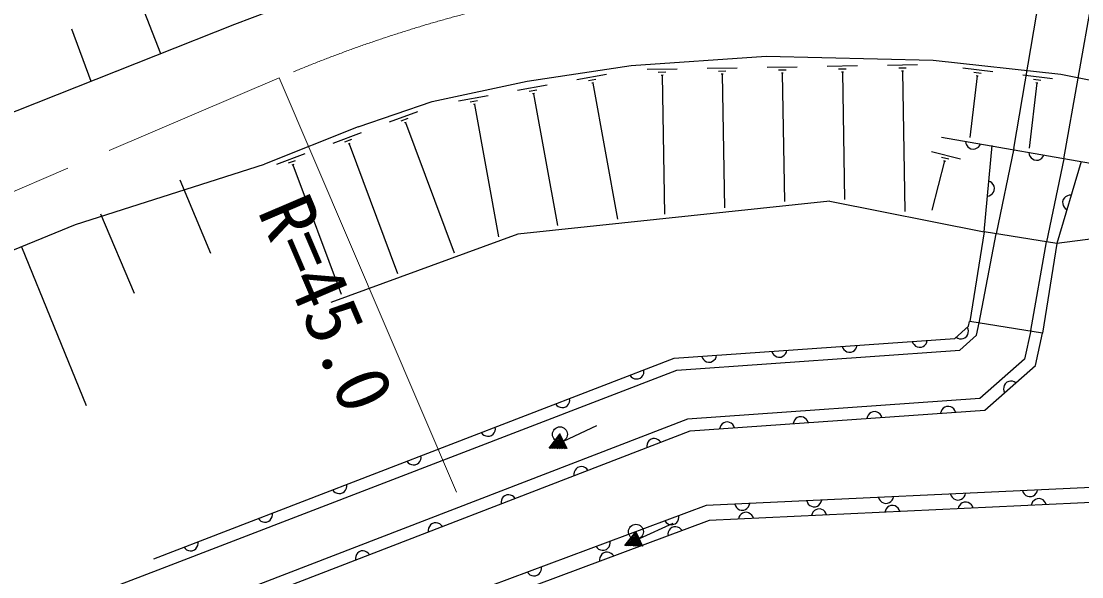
# Model space of a CAD drawing. Units: millimetres, scale not verified. Extents: x 40000 to 680004, y 20000 to 380002.
# Drawn here: x 134475 to 169758, y 279382 to 297866 of the extents above; entities that cross this region are included whole.
import ezdxf
from ezdxf.enums import TextEntityAlignment as Align

# ---------------------------------------------------------------- set-up
doc = ezdxf.new("R2010")
doc.units = ezdxf.units.MM
doc.header["$LTSCALE"] = 1000.01
doc.header["$PDMODE"] = 32
doc.header["$PDSIZE"] = 500
doc.linetypes.add('CHAIN', pattern=[18.5, 12, -1.5, 3.5, -1.5])
doc.linetypes.add('DASHED', pattern=[7.5, 6, -1.5])
for name, color, linetype, lineweight in [('M-BGD', 7, 'Continuous', 25), ('M-BMK', 2, 'CHAIN', 13), ('M-STR-HTXT', 7, 'Continuous', 13)]:
    doc.layers.add(name, color=color, linetype=linetype, lineweight=lineweight)
doc.styles.add('ＭＳ ゴシック', font='')
doc.styles.get('ＭＳ ゴシック').set_extended_font_data('MS Gothic')

msp = doc.modelspace()

# ---------------------------------------------------------------- linework, layer by layer
at = {"layer": 'M-BGD', "linetype": 'DASHED'}
for p, q in [((167499, 293634), (169589, 305911)), ((169163, 293287), (171342, 305578)), ((166508, 290861), (166030, 287877)), ((166348, 287830), (166907, 290797)), ((168058, 287572), (168588, 290527)), ((168928, 290473), (168449, 287489))]:
    msp.add_line(p, q, dxfattribs=at)
at = {"layer": 'M-BGD'}
for p, q in [((139119, 296783), (137754, 300297)), ((143333, 298421), (141569, 297753)), ((141569, 297753), (113892, 286789)), ((136799, 295864), (136155, 297597)), ((151303, 295877), (154767, 296398)), ((154767, 296398), (159260, 296709)), ((159260, 296709), (164814, 296571)), ((164292, 296412), (163292, 296395)), ((164814, 296571), (169063, 296106)), ((153943, 296096), (152959, 295918)), ((156293, 296274), (155294, 296257)), ((155920, 296168), (155670, 296163)), ((155828, 296066), (155766, 296065)), ((155797, 296066), (155877, 291446)), ((158293, 296309), (157293, 296292)), ((157920, 296202), (157670, 296198)), ((157828, 296101), (157765, 296100)), ((157797, 296100), (157873, 291658)), ((160293, 296343), (159293, 296326)), ((159920, 296237), (159670, 296233)), ((159828, 296135), (159765, 296134)), ((159796, 296135), (159870, 291870)), ((162293, 296378), (161293, 296361)), ((161919, 296271), (161669, 296267)), ((161827, 296170), (161765, 296169)), ((161796, 296169), (161869, 291931)), ((163919, 296306), (163669, 296302)), ((163827, 296204), (163765, 296203)), ((163796, 296204), (163877, 291532)), ((166799, 296186), (165805, 296303)), ((166279, 296046), (166036, 293992)), ((166414, 296131), (166166, 296160)), ((166310, 296042), (166247, 296050)), ((168785, 295951), (167792, 296069)), ((169063, 296106), (172107, 295484)), ((148147, 295198), (151303, 295877)), ((151975, 295740), (150991, 295561)), ((153592, 295931), (153346, 295886)), ((153518, 295816), (153456, 295805)), ((153487, 295810), (154308, 291279)), ((168265, 295811), (168009, 293646)), ((168401, 295896), (168152, 295925)), ((168296, 295808), (168234, 295815)), ((150007, 295383), (149023, 295204)), ((151624, 295574), (151378, 295530)), ((151550, 295459), (151488, 295448)), ((151519, 295454), (152314, 291067)), ((145682, 294353), (148147, 295198)), ((149656, 295218), (149410, 295173)), ((149582, 295102), (149520, 295091)), ((149551, 295097), (150349, 290697)), ((147655, 294854), (146718, 294503)), ((147339, 294629), (147105, 294541)), ((145682, 294353), (142568, 293108)), ((147286, 294502), (147227, 294480)), ((147257, 294491), (148877, 290162)), ((145782, 294153), (144845, 293802)), ((145466, 293928), (145231, 293840)), ((165087, 294006), (171407, 292900)), ((145413, 293801), (145354, 293779)), ((145384, 293790), (146998, 289476)), ((165894, 293865), (165904, 293802)), ((165904, 293802), (165925, 293748)), ((165925, 293748), (165965, 293690)), ((165965, 293690), (166009, 293652)), ((166009, 293652), (166065, 293622)), ((166065, 293622), (166144, 293608)), ((166144, 293608), (166206, 293617)), ((166206, 293617), (166261, 293638)), ((166261, 293638), (166319, 293679)), ((166319, 293679), (166357, 293723)), ((166357, 293723), (166387, 293778)), ((166508, 290861), (166774, 293730)), ((167499, 293634), (166907, 290797)), ((143909, 293452), (142972, 293101)), ((143592, 293226), (143358, 293139)), ((164754, 293537), (165723, 293289)), ((165189, 293219), (164768, 291576)), ((165092, 293347), (165335, 293285)), ((165158, 293227), (165219, 293211)), ((168001, 293496), (168010, 293433)), ((168010, 293433), (168031, 293379)), ((168031, 293379), (168072, 293321)), ((168072, 293321), (168116, 293283)), ((168116, 293283), (168172, 293253)), ((168172, 293253), (168251, 293239)), ((168251, 293239), (168313, 293248)), ((168313, 293248), (168368, 293269)), ((168368, 293269), (168425, 293310)), ((168425, 293310), (168464, 293354)), ((168464, 293354), (168494, 293410)), ((169163, 293287), (168588, 290527)), ((143540, 293100), (143481, 293078)), ((143510, 293089), (145119, 288790)), ((169739, 293201), (168928, 290473)), ((139752, 292585), (140775, 290144)), ((166722, 292519), (166664, 292544)), ((166769, 292485), (166722, 292519)), ((166814, 292430), (166769, 292485)), ((166787, 292131), (166821, 292178)), ((166839, 292378), (166814, 292430)), ((166821, 292178), (166846, 292236)), ((166854, 292316), (166839, 292378)), ((166846, 292236), (166854, 292316)), ((161374, 291879), (150997, 290777)), ((161374, 291879), (166508, 290861)), ((166618, 292047), (166680, 292061)), ((166680, 292061), (166732, 292086)), ((166732, 292086), (166787, 292131)), ((169143, 291935), (169120, 291858)), ((169120, 291858), (169123, 291795)), ((169123, 291795), (169137, 291739)), ((169179, 291987), (169143, 291935)), ((169222, 292026), (169179, 291987)), ((169285, 292060), (169222, 292026)), ((169341, 292075), (169285, 292060)), ((169404, 292077), (169341, 292075)), ((137115, 291460), (138229, 288814)), ((169137, 291739), (169171, 291677)), ((169171, 291677), (169210, 291634)), ((169210, 291634), (169262, 291597)), ((150997, 290777), (144771, 288504)), ((168928, 290473), (166508, 290861)), ((171272, 290767), (168928, 290473)), ((134480, 290364), (136640, 285077)), ((165536, 287313), (165992, 287716)), ((165977, 287622), (165952, 287680)), ((165987, 287564), (165977, 287622)), ((165983, 287494), (165987, 287564)), ((165992, 287716), (166027, 287878)), ((168449, 287489), (166030, 287877)), ((166257, 287416), (166348, 287830)), ((168058, 287572), (167857, 286627)), ((156193, 286652), (165536, 287313)), ((164119, 287213), (164143, 287155)), ((164602, 287187), (164618, 287248)), ((165577, 287349), (165632, 287317)), ((165632, 287317), (165687, 287300)), ((165687, 287300), (165758, 287295)), ((165699, 286924), (166257, 287416)), ((165758, 287295), (165815, 287306)), ((165815, 287306), (165873, 287331)), ((165873, 287331), (165933, 287383)), ((165933, 287383), (165965, 287438)), ((165965, 287438), (165983, 287494)), ((168221, 286414), (168449, 287489)), ((156281, 286258), (165699, 286924)), ((159448, 286883), (159472, 286824)), ((159904, 286805), (159931, 286857)), ((159931, 286857), (159946, 286918)), ((161783, 287048), (161807, 286989)), ((161807, 286989), (161841, 286942)), ((161841, 286942), (161894, 286895)), ((161894, 286895), (161946, 286869)), ((161946, 286869), (162008, 286853)), ((162008, 286853), (162087, 286859)), ((162087, 286859), (162146, 286883)), ((162146, 286883), (162194, 286916)), ((162194, 286916), (162240, 286970)), ((162240, 286970), (162266, 287022)), ((162266, 287022), (162282, 287083)), ((164143, 287155), (164177, 287107)), ((164177, 287107), (164230, 287060)), ((164230, 287060), (164282, 287034)), ((164282, 287034), (164343, 287018)), ((164343, 287018), (164423, 287024)), ((164423, 287024), (164482, 287048)), ((164482, 287048), (164529, 287082)), ((164529, 287082), (164576, 287135)), ((164576, 287135), (164602, 287187)), ((138889, 279982), (156193, 286652)), ((157112, 286717), (157136, 286659)), ((157136, 286659), (157170, 286611)), ((157170, 286611), (157223, 286565)), ((157223, 286565), (157275, 286538)), ((157275, 286538), (157336, 286523)), ((157336, 286523), (157416, 286528)), ((157416, 286528), (157474, 286552)), ((157474, 286552), (157522, 286586)), ((157522, 286586), (157569, 286639)), ((157569, 286639), (157595, 286691)), ((157595, 286691), (157611, 286753)), ((159472, 286824), (159505, 286776)), ((159505, 286776), (159559, 286730)), ((159559, 286730), (159611, 286704)), ((159611, 286704), (159672, 286688)), ((159672, 286688), (159752, 286694)), ((159752, 286694), (159810, 286718)), ((159810, 286718), (159858, 286751)), ((159858, 286751), (159904, 286805)), ((167857, 286627), (166372, 285317)), ((139033, 279609), (156281, 286258)), ((155184, 286145), (155194, 286203)), ((155194, 286203), (155191, 286266)), ((166536, 284928), (168221, 286414)), ((154724, 286086), (154764, 286037)), ((154764, 286037), (154810, 286001)), ((154810, 286001), (154875, 285973)), ((154875, 285973), (154932, 285963)), ((154932, 285963), (154996, 285966)), ((154996, 285966), (155070, 285994)), ((155070, 285994), (155119, 286035)), ((155119, 286035), (155155, 286081)), ((155155, 286081), (155184, 286145)), ((167209, 285802), (167178, 285747)), ((167269, 285855), (167209, 285802)), ((167328, 285880), (167269, 285855)), ((167385, 285890), (167328, 285880)), ((167455, 285886), (167385, 285890)), ((167511, 285868), (167455, 285886)), ((167566, 285837), (167511, 285868)), ((167160, 285692), (167155, 285621)), ((167155, 285621), (167166, 285564)), ((167178, 285747), (167160, 285692)), ((167166, 285564), (167191, 285506)), ((152252, 285133), (152292, 285084)), ((152647, 285082), (152683, 285128)), ((152683, 285128), (152712, 285192)), ((152712, 285192), (152722, 285250)), ((152722, 285250), (152719, 285313)), ((166372, 285317), (156644, 284629)), ((152292, 285084), (152338, 285048)), ((152338, 285048), (152403, 285020)), ((152403, 285020), (152460, 285010)), ((152460, 285010), (152524, 285013)), ((152524, 285013), (152598, 285041)), ((152598, 285041), (152647, 285082)), ((156732, 284234), (166536, 284928)), ((162652, 284763), (162626, 284711)), ((162698, 284817), (162652, 284763)), ((162746, 284850), (162698, 284817)), ((162805, 284874), (162746, 284850)), ((162885, 284880), (162805, 284874)), ((162946, 284864), (162885, 284880)), ((162998, 284838), (162946, 284864)), ((163051, 284792), (162998, 284838)), ((163085, 284744), (163051, 284792)), ((163109, 284685), (163085, 284744)), ((165077, 284885), (165061, 284823)), ((165103, 284937), (165077, 284885)), ((165149, 284990), (165103, 284937)), ((165197, 285024), (165149, 284990)), ((165255, 285048), (165197, 285024)), ((165335, 285053), (165255, 285048)), ((165397, 285038), (165335, 285053)), ((165449, 285011), (165397, 285038)), ((165502, 284965), (165449, 285011)), ((165535, 284917), (165502, 284965)), ((165560, 284859), (165535, 284917)), ((156644, 284629), (139627, 278069)), ((153618, 284407), (152510, 283885)), ((157750, 284417), (157724, 284365)), ((157797, 284470), (157750, 284417)), ((157845, 284503), (157797, 284470)), ((157903, 284528), (157845, 284503)), ((157983, 284533), (157903, 284528)), ((158044, 284518), (157983, 284533)), ((158096, 284491), (158044, 284518)), ((158149, 284445), (158096, 284491)), ((158183, 284397), (158149, 284445)), ((158207, 284339), (158183, 284397)), ((160175, 284538), (160159, 284477)), ((160201, 284590), (160175, 284538)), ((160248, 284643), (160201, 284590)), ((160295, 284677), (160248, 284643)), ((160354, 284701), (160295, 284677)), ((160434, 284707), (160354, 284701)), ((160495, 284691), (160434, 284707)), ((160547, 284665), (160495, 284691)), ((160600, 284618), (160547, 284665)), ((160634, 284570), (160600, 284618)), ((160658, 284512), (160634, 284570)), ((162626, 284711), (162610, 284650)), ((139771, 277696), (156732, 284234)), ((149780, 284180), (149820, 284131)), ((149820, 284131), (149866, 284095)), ((149866, 284095), (149931, 284067)), ((149931, 284067), (149988, 284057)), ((149988, 284057), (150052, 284060)), ((150052, 284060), (150126, 284088)), ((150126, 284088), (150175, 284129)), ((150175, 284129), (150211, 284175)), ((150211, 284175), (150240, 284239)), ((150240, 284239), (150250, 284297)), ((150250, 284297), (150247, 284360)), ((152036, 283661), (152398, 284122)), ((152302, 283999), (152428, 284059)), ((152350, 284060), (152413, 284090)), ((152398, 284122), (152622, 283647)), ((157724, 284365), (157708, 284303)), ((152060, 283691), (152503, 283900)), ((152075, 283660), (152518, 283869)), ((152108, 283753), (152488, 283932)), ((152153, 283658), (152533, 283837)), ((152156, 283814), (152473, 283964)), ((152205, 283876), (152458, 283995)), ((152231, 283656), (152548, 283805)), ((152253, 283937), (152443, 284027)), ((152309, 283654), (152563, 283774)), ((152388, 283653), (152578, 283742)), ((152466, 283651), (152592, 283710)), ((155295, 283798), (155285, 283740)), ((155285, 283740), (155288, 283677)), ((155323, 283863), (155295, 283798)), ((155359, 283909), (155323, 283863)), ((155408, 283949), (155359, 283909)), ((155483, 283978), (155408, 283949)), ((155546, 283981), (155483, 283978)), ((155603, 283970), (155546, 283981)), ((155668, 283942), (155603, 283970)), ((155714, 283906), (155668, 283942)), ((155754, 283857), (155714, 283906)), ((147768, 283286), (147778, 283344)), ((147778, 283344), (147775, 283407)), ((152622, 283647), (152036, 283661)), ((152544, 283649), (152607, 283679)), ((147308, 283227), (147348, 283178)), ((147348, 283178), (147394, 283143)), ((147394, 283143), (147459, 283114)), ((147459, 283114), (147516, 283104)), ((147516, 283104), (147580, 283107)), ((147580, 283107), (147654, 283136)), ((147654, 283136), (147703, 283176)), ((147703, 283176), (147739, 283222)), ((147739, 283222), (147768, 283286)), ((152936, 282975), (152900, 282929)), ((152985, 283015), (152936, 282975)), ((153059, 283044), (152985, 283015)), ((153123, 283046), (153059, 283044)), ((153180, 283036), (153123, 283046)), ((153245, 283008), (153180, 283036)), ((153291, 282972), (153245, 283008)), ((152871, 282864), (152861, 282806)), ((152861, 282806), (152864, 282743)), ((152900, 282929), (152871, 282864)), ((153331, 282923), (153291, 282972)), ((144836, 282274), (144876, 282225)), ((145231, 282223), (145267, 282269)), ((145267, 282269), (145296, 282334)), ((145296, 282334), (145306, 282391)), ((145306, 282391), (145303, 282454)), ((171629, 282428), (157264, 281754)), ((168271, 282210), (168288, 282271)), ((144876, 282225), (144922, 282190)), ((144922, 282190), (144987, 282161)), ((144987, 282161), (145044, 282151)), ((145044, 282151), (145108, 282154)), ((145108, 282154), (145182, 282183)), ((145182, 282183), (145231, 282223)), ((150448, 281930), (150438, 281872)), ((150477, 281994), (150448, 281930)), ((150513, 282040), (150477, 281994)), ((150562, 282081), (150513, 282040)), ((150636, 282109), (150562, 282081)), ((150700, 282112), (150636, 282109)), ((150757, 282102), (150700, 282112)), ((150822, 282074), (150757, 282102)), ((150868, 282038), (150822, 282074)), ((150908, 281989), (150868, 282038)), ((171981, 281944), (157366, 281258)), ((161088, 281873), (161105, 281934)), ((163000, 282023), (163023, 281964)), ((163023, 281964), (163055, 281915)), ((163407, 281882), (163455, 281934)), ((163455, 281934), (163482, 281985)), ((163482, 281985), (163499, 282046)), ((165394, 282135), (165417, 282076)), ((165417, 282076), (165449, 282028)), ((165449, 282028), (165502, 281980)), ((165502, 281980), (165553, 281952)), ((165553, 281952), (165614, 281935)), ((165614, 281935), (165694, 281939)), ((165694, 281939), (165753, 281962)), ((165753, 281962), (165801, 281994)), ((165801, 281994), (165849, 282046)), ((165849, 282046), (165877, 282098)), ((165877, 282098), (165894, 282159)), ((167788, 282248), (167811, 282189)), ((167811, 282189), (167844, 282140)), ((167844, 282140), (167896, 282092)), ((167896, 282092), (167947, 282065)), ((167947, 282065), (168008, 282048)), ((168008, 282048), (168088, 282051)), ((168088, 282051), (168147, 282074)), ((168170, 281925), (168122, 281873)), ((168147, 282074), (168195, 282107)), ((168218, 281957), (168170, 281925)), ((168195, 282107), (168243, 282159)), ((168277, 281980), (168218, 281957)), ((168243, 282159), (168271, 282210)), ((168357, 281984), (168277, 281980)), ((168418, 281967), (168357, 281984)), ((168469, 281939), (168418, 281967)), ((168522, 281892), (168469, 281939)), ((157264, 281754), (141258, 275793)), ((150438, 281872), (150441, 281809)), ((158212, 281798), (158234, 281739)), ((158234, 281739), (158267, 281691)), ((158267, 281691), (158319, 281643)), ((158319, 281643), (158370, 281615)), ((158370, 281615), (158431, 281598)), ((158431, 281598), (158511, 281602)), ((158511, 281602), (158570, 281625)), ((158570, 281625), (158619, 281657)), ((158619, 281657), (158666, 281709)), ((158666, 281709), (158694, 281761)), ((158694, 281761), (158711, 281822)), ((160606, 281911), (160629, 281852)), ((160629, 281852), (160661, 281803)), ((160661, 281803), (160713, 281755)), ((160713, 281755), (160765, 281728)), ((160765, 281728), (160825, 281711)), ((160862, 281582), (160814, 281530)), ((160825, 281711), (160905, 281714)), ((160911, 281614), (160862, 281582)), ((160905, 281714), (160964, 281737)), ((160970, 281637), (160911, 281614)), ((160964, 281737), (161013, 281769)), ((161050, 281641), (160970, 281637)), ((161013, 281769), (161060, 281822)), ((161110, 281624), (161050, 281641)), ((161060, 281822), (161088, 281873)), ((161162, 281596), (161110, 281624)), ((161214, 281549), (161162, 281596)), ((163055, 281915), (163107, 281868)), ((163107, 281868), (163159, 281840)), ((163159, 281840), (163220, 281823)), ((163223, 281593), (163206, 281532)), ((163220, 281823), (163300, 281827)), ((163250, 281644), (163223, 281593)), ((163298, 281696), (163250, 281644)), ((163346, 281729), (163298, 281696)), ((163300, 281827), (163359, 281850)), ((163405, 281752), (163346, 281729)), ((163359, 281850), (163407, 281882)), ((163485, 281755), (163405, 281752)), ((163546, 281738), (163485, 281755)), ((163598, 281711), (163546, 281738)), ((163650, 281663), (163598, 281711)), ((163682, 281614), (163650, 281663)), ((163705, 281555), (163682, 281614)), ((165659, 281707), (165641, 281646)), ((165686, 281759), (165659, 281707)), ((165734, 281811), (165686, 281759)), ((165782, 281843), (165734, 281811)), ((165841, 281866), (165782, 281843)), ((165921, 281870), (165841, 281866)), ((165982, 281852), (165921, 281870)), ((166033, 281825), (165982, 281852)), ((166086, 281777), (166033, 281825)), ((166118, 281729), (166086, 281777)), ((166141, 281670), (166118, 281729)), ((168094, 281822), (168077, 281761)), ((168122, 281873), (168094, 281822)), ((168554, 281843), (168522, 281892)), ((168577, 281784), (168554, 281843)), ((157366, 281258), (141433, 275325)), ((142364, 281321), (142404, 281273)), ((142404, 281273), (142450, 281237)), ((142450, 281237), (142515, 281208)), ((142636, 281201), (142710, 281230)), ((142710, 281230), (142759, 281270)), ((142759, 281270), (142795, 281316)), ((142795, 281316), (142824, 281381)), ((142824, 281381), (142834, 281438)), ((142834, 281438), (142831, 281501)), ((155887, 281241), (155926, 281191)), ((156281, 281185), (156317, 281230)), ((156317, 281230), (156347, 281295)), ((156347, 281295), (156357, 281352)), ((156357, 281352), (156355, 281415)), ((158351, 281364), (158334, 281303)), ((158379, 281416), (158351, 281364)), ((158426, 281468), (158379, 281416)), ((158475, 281500), (158426, 281468)), ((158534, 281523), (158475, 281500)), ((158614, 281527), (158534, 281523)), ((158675, 281510), (158614, 281527)), ((158726, 281482), (158675, 281510)), ((158778, 281434), (158726, 281482)), ((158810, 281386), (158778, 281434)), ((158833, 281327), (158810, 281386)), ((160787, 281479), (160770, 281418)), ((160814, 281530), (160787, 281479)), ((161246, 281500), (161214, 281549)), ((161269, 281441), (161246, 281500)), ((142515, 281208), (142572, 281198)), ((142572, 281198), (142636, 281201)), ((148025, 280996), (148015, 280938)), ((148015, 280938), (148018, 280875)), ((148054, 281060), (148025, 280996)), ((148090, 281106), (148054, 281060)), ((148139, 281147), (148090, 281106)), ((148213, 281175), (148139, 281147)), ((148276, 281178), (148213, 281175)), ((148334, 281168), (148276, 281178)), ((148398, 281140), (148334, 281168)), ((148444, 281104), (148398, 281140)), ((148485, 281055), (148444, 281104)), ((154559, 280424), (154926, 280882)), ((154926, 280882), (155146, 280405)), ((156149, 281156), (155036, 280644)), ((155926, 281191), (155972, 281155)), ((155972, 281155), (156036, 281126)), ((156002, 280867), (155991, 280810)), ((156031, 280932), (156002, 280867)), ((156068, 280977), (156031, 280932)), ((156036, 281126), (156094, 281115)), ((156117, 281017), (156068, 280977)), ((156094, 281115), (156157, 281117)), ((156192, 281045), (156117, 281017)), ((156157, 281117), (156232, 281145)), ((156255, 281047), (156192, 281045)), ((156232, 281145), (156281, 281185)), ((156312, 281036), (156255, 281047)), ((156377, 281007), (156312, 281036)), ((156422, 280971), (156377, 281007)), ((156462, 280921), (156422, 280971)), ((140362, 280485), (140359, 280548)), ((154071, 280501), (154069, 280564)), ((154584, 280455), (155029, 280659)), ((154598, 280423), (155043, 280628)), ((154633, 280516), (155014, 280691)), ((154676, 280420), (155058, 280596)), ((154682, 280577), (155000, 280723)), ((154731, 280638), (154985, 280755)), ((154755, 280418), (155073, 280564)), ((154779, 280699), (154970, 280787)), ((154828, 280760), (154956, 280818)), ((154833, 280415), (155087, 280532)), ((154877, 280821), (154941, 280850)), ((155991, 280810), (155993, 280747)), ((139892, 280368), (139932, 280320)), ((139932, 280320), (139978, 280284)), ((139978, 280284), (140043, 280255)), ((140043, 280255), (140100, 280245)), ((140100, 280245), (140164, 280248)), ((140164, 280248), (140238, 280277)), ((140238, 280277), (140287, 280317)), ((140287, 280317), (140323, 280363)), ((140323, 280363), (140351, 280428)), ((140351, 280428), (140362, 280485)), ((145667, 280172), (145631, 280126)), ((145715, 280213), (145667, 280172)), ((145790, 280241), (145715, 280213)), ((145853, 280244), (145790, 280241)), ((145911, 280234), (145853, 280244)), ((145975, 280206), (145911, 280234)), ((146021, 280170), (145975, 280206)), ((146062, 280121), (146021, 280170)), ((153600, 280389), (153640, 280340)), ((153640, 280340), (153685, 280304)), ((153685, 280304), (153750, 280274)), ((153750, 280274), (153807, 280264)), ((153841, 280169), (153791, 280130)), ((153807, 280264), (153870, 280266)), ((153916, 280197), (153841, 280169)), ((153870, 280266), (153945, 280294)), ((153979, 280200), (153916, 280197)), ((153945, 280294), (153994, 280333)), ((154036, 280189), (153979, 280200)), ((153994, 280333), (154031, 280379)), ((154031, 280379), (154060, 280443)), ((154100, 280159), (154036, 280189)), ((154060, 280443), (154071, 280501)), ((154146, 280123), (154100, 280159)), ((155146, 280405), (154559, 280424)), ((154911, 280413), (155102, 280501)), ((154989, 280410), (155117, 280469)), ((155068, 280408), (155131, 280437)), ((145602, 280062), (145592, 280004)), ((145592, 280004), (145595, 279941)), ((145631, 280126), (145602, 280062)), ((153726, 280020), (153715, 279962)), ((153715, 279962), (153717, 279899)), ((153755, 280084), (153726, 280020)), ((153791, 280130), (153755, 280084)), ((154186, 280074), (154146, 280123)), ((113913, 270096), (139033, 279609)), ((151314, 279538), (151353, 279489)), ((151353, 279489), (151399, 279452)), ((151399, 279452), (151463, 279423)), ((151659, 279442), (151708, 279482)), ((151708, 279482), (151744, 279527)), ((151744, 279527), (151774, 279592)), ((151774, 279592), (151784, 279649)), ((151784, 279649), (151782, 279712)), ((151463, 279423), (151520, 279412)), ((151520, 279412), (151584, 279414)), ((151584, 279414), (151659, 279442))]:
    msp.add_line(p, q, dxfattribs=at)
msp.add_lwpolyline([(116180, 282493), (126746, 287194), (136284, 291104), (142568, 293108)], dxfattribs=at)
for p in [(152398, 284122), (154926, 280882)]:
    msp.add_point(p, dxfattribs=at)
at = {"layer": 'M-BMK'}
msp.add_line((120392, 286292), (143060, 295985), dxfattribs=at)
msp.add_arc((160753, 254609), 45000, 50.1032, 113.1526, dxfattribs=at)
at = {"layer": 'M-STR-HTXT'}
msp.add_line((148957, 282193), (143060, 295985), dxfattribs=at)

# ---------------------------------------------------------------- texts
at = {"layer": 'M-STR-HTXT', "style": 'ＭＳ ゴシック'}
msp.add_text('R=45.0', height=1833, rotation=293.153, dxfattribs=at).set_placement((141816, 291342), align=Align.BOTTOM_LEFT)

doc.saveas('drawing.dxf')
